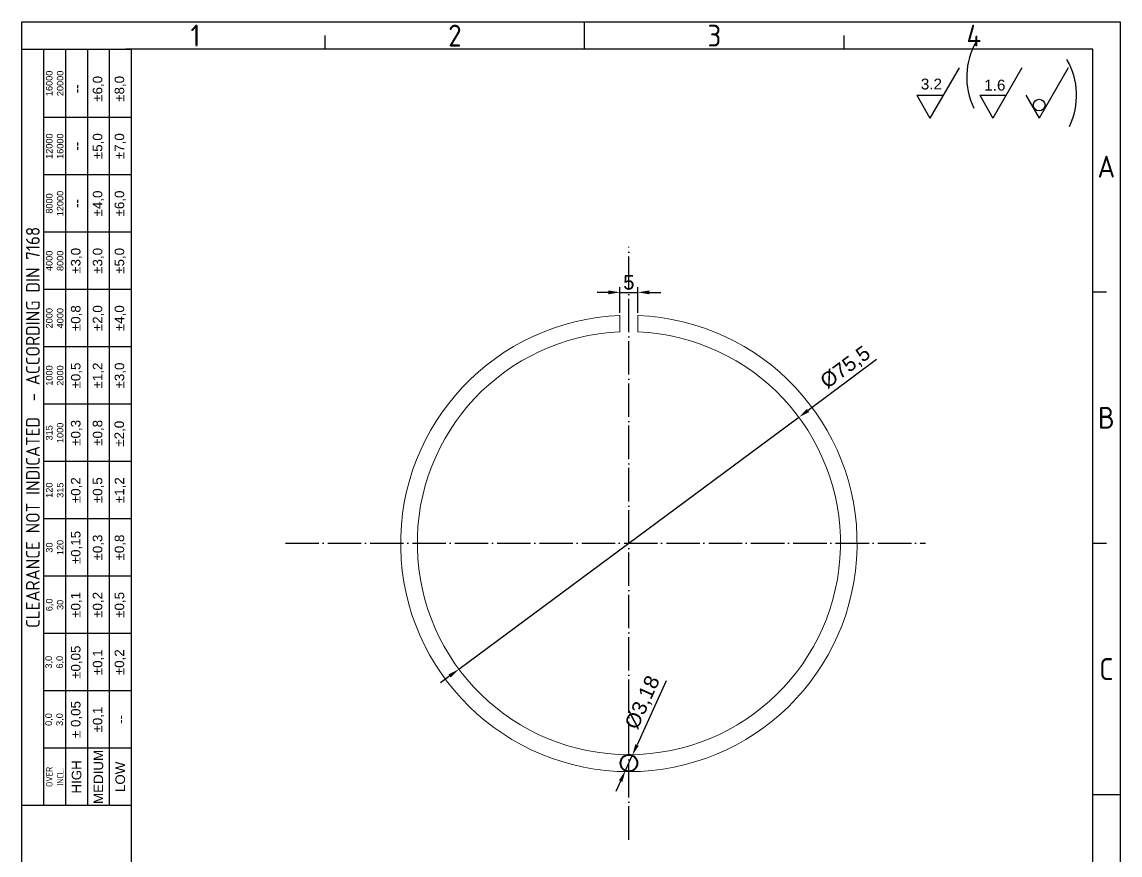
# Model space of a CAD drawing. Header units: millimetres. Extents: x 4337 to 4534, y 1258 to 1534.
# Drawn here: x 4336.6 to 4533.9, y 1384.1 to 1533.8 of the extents above; entities that cross this region are included whole.
import ezdxf
from ezdxf.enums import TextEntityAlignment as Align

# ---------------------------------------------------------------- set-up
doc = ezdxf.new("R2010")
doc.units = ezdxf.units.MM
doc.linetypes.add('ACAD_ISO04W100', pattern=[30, 24, -3, 0, -3])
for name, color, linetype, lineweight in [('AM_0', 7, 'Continuous', 40), ('AM_4', 1, 'ACAD_ISO04W100', 25), ('AM_5', 5, 'Continuous', 25)]:
    doc.layers.add(name, color=color, linetype=linetype, lineweight=lineweight)
doc.styles.add('ACISOTS', font='isocp.shx', dxfattribs={"height": 1})
doc.styles.get("Standard").update_dxf_attribs({"font": 'arial.ttf'})
doc.dimstyles.new('ISO-25', dxfattribs={"dimscale": 0.75, "dimtxt": 3.5, "dimasz": 2.75, "dimexe": 1.25, "dimexo": 0.625, "dimtad": 1, "dimtxsty": 'Standard', "dimcen": 2.5, "dimadec": 0, "dimazin": 0, "dimtfac": 1, "dimtmove": 0, "dimatfit": 3, "dimfxl": 1, "dimarcsym": 0})

# ---------------------------------------------------------------- blocks, each defined once
blk = doc.blocks.new('*D12')
at = {"layer": 'AM_5', "color": 0, "lineweight": -2, "ltscale": 0.25, "transparency": 16777216}
for p, q in [((4441.97, 1485.26), (4439.91, 1485.26)), ((4444.03, 1481.56), (4444.03, 1486.19)), ((4444.03, 1485.26), (4447.23, 1485.26)), ((4447.23, 1481.56), (4447.23, 1486.19)), ((4449.3, 1485.26), (4451.36, 1485.26))]:
    blk.add_line(p, q, dxfattribs=at)
at = {"layer": 'AM_5', "color": 0, "ltscale": 0.25, "transparency": 16777216}
for points in [[(4441.97, 1485.6), (4441.97, 1484.91), (4444.03, 1485.26)], [(4449.3, 1485.6), (4449.3, 1484.91), (4447.23, 1485.26)]]:
    blk.add_solid(points, dxfattribs=at)
at = {"layer": 'Defpoints', "color": 0, "ltscale": 0.25, "transparency": 16777216}
for p in [(4447.23, 1485.26), (4444.03, 1481.1), (4447.23, 1481.1)]:
    blk.add_point(p, dxfattribs=at)
at = {"layer": 'AM_5', "color": 0, "ltscale": 0.25, "transparency": 16777216, "insert": (4445.63, 1487.06), "char_height": 2.62, "attachment_point": 5}
blk.add_mtext('5', dxfattribs=at)
blk = doc.blocks.new('*D15')
at = {"layer": 'AM_5', "color": 0, "lineweight": -2, "ltscale": 0.25, "transparency": 16777216}
for p, q in [((4452.32, 1415.48), (4447.1, 1403.93)), ((4445.01, 1399.32), (4446.25, 1402.05)), ((4444.16, 1397.44), (4443.32, 1395.56))]:
    blk.add_line(p, q, dxfattribs=at)
at = {"layer": 'AM_5', "color": 0, "ltscale": 0.25, "transparency": 16777216}
for points in [[(4446.79, 1404.07), (4447.41, 1403.79), (4446.25, 1402.05)], [(4443.85, 1397.58), (4444.48, 1397.29), (4445.01, 1399.32)]]:
    blk.add_solid(points, dxfattribs=at)
at = {"layer": 'Defpoints', "color": 0, "ltscale": 0.25, "transparency": 16777216}
for p in [(4446.25, 1402.05), (4445.01, 1399.32)]:
    blk.add_point(p, dxfattribs=at)
at = {"layer": 'AM_5', "color": 0, "ltscale": 0.25, "transparency": 16777216, "insert": (4448.23, 1411.51), "char_height": 2.625, "attachment_point": 5, "rotation": 65.6726}
blk.add_mtext('%%C3,18', dxfattribs=at)
blk = doc.blocks.new('*D19')
at = {"layer": 'AM_5', "color": 0, "lineweight": -2, "ltscale": 0.25, "transparency": 16777216}
for p, q in [((4490.14, 1473.17), (4477.82, 1464.04)), ((4415.1, 1417.56), (4476.16, 1462.81)), ((4413.45, 1416.33), (4411.79, 1415.1))]:
    blk.add_line(p, q, dxfattribs=at)
at = {"layer": 'AM_5', "color": 0, "ltscale": 0.25, "transparency": 16777216}
for points in [[(4477.61, 1464.31), (4478.02, 1463.76), (4476.16, 1462.81)], [(4413.24, 1416.6), (4413.65, 1416.05), (4415.1, 1417.56)]]:
    blk.add_solid(points, dxfattribs=at)
at = {"layer": 'Defpoints', "color": 0, "ltscale": 0.25, "transparency": 16777216}
for p in [(4476.16, 1462.81), (4415.1, 1417.56)]:
    blk.add_point(p, dxfattribs=at)
at = {"layer": 'AM_5', "color": 0, "ltscale": 0.25, "transparency": 16777216, "insert": (4484.62, 1471.68), "char_height": 2.625, "attachment_point": 5, "rotation": 36.5447}
blk.add_mtext('%%C75,5', dxfattribs=at)

msp = doc.modelspace()

# ---------------------------------------------------------------- linework, layer by layer
at = {"color": 135, "lineweight": 25}
for p, q in [((4336.627, 1258.121), (4336.627, 1533.846)), ((4336.627, 1533.846), (4533.853, 1533.846)), ((4437.693, 1528.94), (4437.693, 1533.846)), ((4533.853, 1533.846), (4533.853, 1258.121)), ((4391.085, 1528.94), (4391.085, 1531.393)), ((4484.301, 1528.94), (4484.301, 1531.393)), ((4340.552, 1393.04), (4340.552, 1528.94)), ((4344.476, 1528.94), (4344.476, 1393.04)), ((4348.401, 1528.94), (4348.401, 1393.04)), ((4352.326, 1393.04), (4352.326, 1528.94)), ((4356.251, 1516.674), (4340.552, 1516.674)), ((4356.251, 1506.372), (4340.552, 1506.372)), ((4356.251, 1496.069), (4340.552, 1496.069)), ((4356.251, 1485.766), (4340.552, 1485.766)), ((4531.4, 1485.275), (4528.947, 1485.275)), ((4356.251, 1475.463), (4340.552, 1475.463)), ((4356.251, 1465.16), (4340.552, 1465.16)), ((4356.251, 1454.857), (4340.552, 1454.857)), ((4356.251, 1444.554), (4340.552, 1444.554)), ((4531.4, 1440.139), (4528.947, 1440.139)), ((4356.251, 1434.251), (4340.552, 1434.251)), ((4356.251, 1423.948), (4340.552, 1423.948)), ((4356.251, 1413.646), (4340.552, 1413.646)), ((4356.251, 1403.343), (4340.552, 1403.343)), ((4528.947, 1395.002), (4533.853, 1395.002))]:
    msp.add_line(p, q, dxfattribs=at)
for p, q in [((4528.947, 1528.94), (4355.27, 1528.94)), ((4356.251, 1528.94), (4356.251, 1263.027)), ((4528.947, 1263.027), (4528.947, 1528.94))]:
    msp.add_line(p, q)
msp.add_lwpolyline([(4356.251, 1528.94), (4356.251, 1393.04), (4336.627, 1393.04), (4336.627, 1528.94)], close=True, dxfattribs=at)
at = {"color": 7, "linetype": 'Continuous', "lineweight": 15}
for centre, radius, start, end in [((4445.633, 1440.132), 40.994, 92.23681, 87.76319), ((4445.633, 1440.183), 38, 92.41317, 87.58683)]:
    msp.add_arc(centre, radius, start, end, dxfattribs=at)
for points in [[(4444.033, 1481.139), (4444.033, 1481.139), (4444.033, 1481.095), (4444.033, 1480.872), (4444.033, 1480.495), (4444.033, 1480.021), (4444.033, 1479.509), (4444.033, 1479.015), (4444.033, 1478.592), (4444.033, 1478.302), (4444.033, 1478.163), (4444.033, 1478.149), (4444.033, 1478.188)], [(4447.233, 1481.139), (4447.233, 1481.139), (4447.233, 1481.095), (4447.233, 1480.872), (4447.233, 1480.495), (4447.233, 1480.021), (4447.233, 1479.509), (4447.233, 1479.015), (4447.233, 1478.592), (4447.233, 1478.302), (4447.233, 1478.163), (4447.233, 1478.149), (4447.233, 1478.188)]]:
    msp.add_open_spline(points, degree=3, knots=[0.03607599, 0.03607599, 0.03607599, 0.03607599, 0.10412707, 0.21150902, 0.31890909, 0.42633955, 0.53380044, 0.64127875, 0.74875302, 0.85620231, 0.96361618, 1, 1, 1, 1], dxfattribs=at)
at = {"layer": 'AM_0', "ltscale": 0.25}
msp.add_circle((4445.632, 1400.683), 1.5, dxfattribs=at)
at = {"layer": 'AM_4', "ltscale": 0.25}
for p, q in [((4445.633, 1386.906), (4445.633, 1493.459)), ((4383.968, 1440.183), (4498.909, 1440.183))]:
    msp.add_line(p, q, dxfattribs=at)
at = {"layer": 'AM_5'}
for p, q in [((4504.932, 1525.608), (4499.715, 1516.572)), ((4516.23, 1525.608), (4511.013, 1516.572)), ((4524.538, 1525.608), (4519.321, 1516.572)), ((4497.343, 1520.679), (4502.086, 1520.679)), ((4497.343, 1520.679), (4499.715, 1516.572)), ((4508.642, 1520.679), (4513.385, 1520.679)), ((4508.642, 1520.679), (4511.013, 1516.572)), ((4516.95, 1520.679), (4519.321, 1516.572))]:
    msp.add_line(p, q, dxfattribs=at)
msp.add_circle((4519.33, 1518.899), 1.052, dxfattribs=at)
for centre, start, end in [((4519.087, 1523.941), 149.81687, 205.95777), ((4513.275, 1520.67), 334.04223, 30.18313)]:
    msp.add_arc(centre, 12.771, start, end, dxfattribs=at)

# ---------------------------------------------------------------- texts
at = {"color": 135, "lineweight": 25, "style": 'ACISOTS'}
for s, p in [('1', (4367.781, 1531.393)), ('2', (4414.389, 1531.393)), ('3', (4460.997, 1531.393)), ('4', (4507.606, 1531.393)), ('A', (4531.4, 1507.843)), ('B', (4531.4, 1462.707)), ('C', (4531.4, 1417.571))]:
    msp.add_text(s, height=3.925, dxfattribs=at).set_placement(p, align=Align.MIDDLE)
at = {"color": 135, "lineweight": 25, "attachment_point": 5, "rotation": 90}
for s, insert, char_height, width in [('16000\\P20000', (4342.514, 1522.807), 1.1775, 12.26534), ('±6,0', (4350.364, 1521.826), 1.7171, 10.30289), ('±8,0', (4354.289, 1521.826), 1.7171, 10.30289), ('--', (4346.439, 1521.826), 1.7171, 10.30289), ('12000\\P16000', (4342.514, 1511.523), 1.1775, 10.30289), ('±5,0', (4350.364, 1511.523), 1.7171, 10.30289), ('±7,0', (4354.289, 1511.523), 1.7171, 10.30289), ('--', (4346.439, 1511.523), 1.7171, 10.30289), ('8000\\P12000', (4342.514, 1501.22), 1.1775, 10.30289), ('±4,0', (4350.364, 1501.22), 1.7171, 10.30289), ('±6,0', (4354.289, 1501.22), 1.7171, 10.30289), ('--', (4346.439, 1501.22), 1.7171, 10.30289), ('{\\Fisocp.shx|c0;CLEARANCE NOT INDICATED  - ACCORDING DIN 7168}', (4338.589, 1460.99), 2.45307, 135.90001), ('±3,0', (4346.439, 1490.917), 1.7171, 10.30289), ('±3,0', (4350.364, 1490.917), 1.7171, 10.30289), ('±5,0', (4354.289, 1490.917), 1.7171, 10.30289), ('4000\\P8000', (4342.514, 1490.917), 1.1775, 10.30289), ('2000\\P4000', (4342.514, 1480.614), 1.1775, 10.30289), ('±0,8', (4346.439, 1480.614), 1.7171, 10.30289), ('±2,0', (4350.364, 1480.614), 1.7171, 10.30289), ('±4,0', (4354.289, 1480.614), 1.7171, 10.30289), ('1000\\P2000', (4342.514, 1470.311), 1.1775, 10.30289), ('±0,5', (4346.439, 1470.311), 1.7171, 10.30289), ('±1,2', (4350.364, 1470.311), 1.7171, 10.30289), ('±3,0', (4354.289, 1470.311), 1.7171, 10.30289), ('315\\P1000', (4342.514, 1460.009), 1.1775, 10.30289), ('±0,3', (4346.439, 1460.009), 1.7171, 10.30289), ('±0,8', (4350.364, 1460.009), 1.7171, 10.30289), ('±2,0', (4354.256, 1459.854), 1.7171, 10.30289), ('±0,2', (4346.439, 1449.706), 1.7171, 10.30289), ('±0,5', (4350.364, 1449.706), 1.7171, 10.30289), ('±1,2', (4354.289, 1449.706), 1.7171, 10.30289), ('120\\P315', (4342.514, 1449.706), 1.1775, 10.30289), ('±0,15', (4346.439, 1439.403), 1.7171, 10.30289), ('30\\P120', (4342.514, 1439.403), 1.1775, 10.30289), ('±0,3', (4350.364, 1439.403), 1.7171, 10.30289), ('±0,8', (4354.289, 1439.403), 1.7171, 10.30289), ('6,0\\P30', (4342.514, 1429.1), 1.1775, 10.30289), ('±0,1', (4346.439, 1429.1), 1.7171, 10.30289), ('±0,2', (4350.364, 1429.1), 1.7171, 10.30289), ('±0,5', (4354.289, 1429.1), 1.7171, 10.30289), ('±0,05', (4346.439, 1418.797), 1.7171, 10.30289), ('±0,1', (4350.364, 1418.797), 1.7171, 10.30289), ('±0,2', (4354.289, 1418.797), 1.7171, 10.30289), ('3,0\\P6,0', (4342.514, 1418.797), 1.1775, 10.30289), ('± 0,05', (4346.439, 1408.494), 1.7171, 10.30289), ('\\pt4.79529;±0,1', (4350.364, 1408.494), 1.71715, 10.30289), ('0,0\\P3,0', (4342.514, 1408.494), 1.1775, 10.30289), ('--', (4354.289, 1408.494), 1.7171, 10.30289), ('MEDIUM', (4350.364, 1398.191), 1.7171, 10.30289), ('HIGH', (4346.439, 1398.191), 1.7171, 10.30289), ('LOW', (4354.289, 1398.191), 1.7171, 10.30289), ('{\\Fisocp.shx|c0;OVER\\PINCL.}', (4342.514, 1398.191), 1.17747, 10.30289)]:
    msp.add_mtext(s, dxfattribs=dict(at, insert=insert, char_height=char_height, width=width))
at = {"layer": 'AM_5', "char_height": 1.9519, "attachment_point": 1}
for s, insert in [('3.2', (4498.076, 1523.661)), ('1.6', (4509.476, 1523.473))]:
    msp.add_mtext_dynamic_manual_height_columns(s, width=18.23779, gutter_width=12.5, heights=[0], dxfattribs=dict(at, insert=insert))

# ---------------------------------------------------------------- dimensions: what is measured, and where the dimension line sits
at = {"layer": 'AM_5', "ltscale": 0.25}
dim = msp.add_linear_dim(base=(4447.233, 1485.257), p1=(4444.033, 1481.095), p2=(4447.233, 1481.095), text='5', dimstyle='ISO-25', dxfattribs=at)
dim.commit()
dim.dimension.update_dxf_attribs({"geometry": '*D12', "text_midpoint": (4445.633, 1487.061)})
dim = msp.add_diameter_dim_2p(p1=(4415.104, 1417.556), p2=(4476.161, 1462.81), text='%%C75,5', dimstyle='ISO-25', dxfattribs=at)
dim.commit()
dim.dimension.update_dxf_attribs({"geometry": '*D19', "text_midpoint": (4485.868, 1470.004), "dimtype": 163})
dim = msp.add_diameter_dim_2p(p1=(4445.015, 1399.316), p2=(4446.25, 1402.049), text='%%C3,18', dimstyle='ISO-25', dxfattribs=at)
dim.commit()
dim.dimension.update_dxf_attribs({"geometry": '*D15', "text_midpoint": (4448.233, 1411.506)})

doc.saveas('drawing.dxf')
